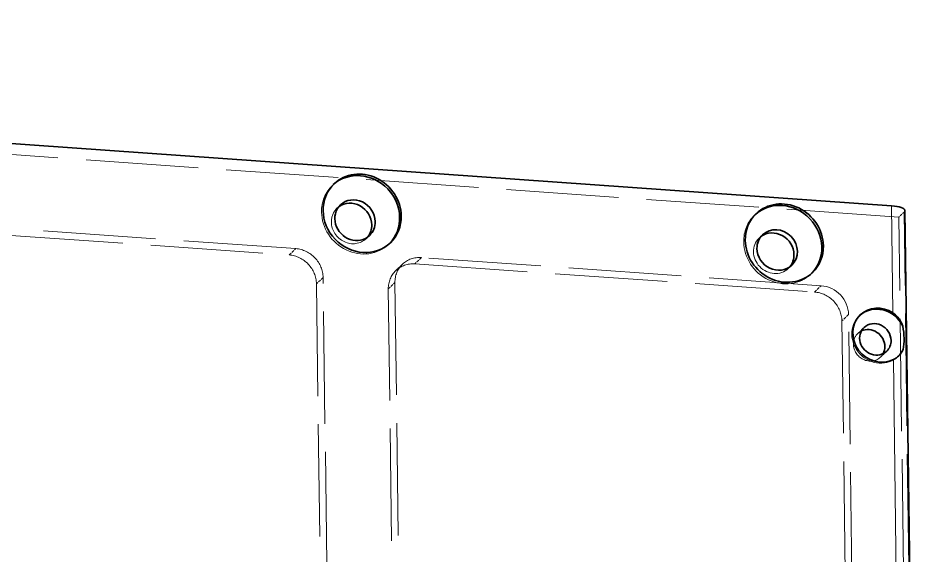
# Model space of a CAD drawing. Header units: millimetres. Extents: x -631 to 3210, y -446 to 2288.
# Drawn here: x -168.5 to -71.5, y -81.3 to -23.9 of the extents above; entities that cross this region are included whole.
import ezdxf

# ---------------------------------------------------------------- set-up
doc = ezdxf.new("R2010")
doc.units = ezdxf.units.MM
doc.linetypes.add('DASHED', pattern=[15, 12, -3])
doc.layers.get('0').update_dxf_attribs({"lineweight": 18})

msp = doc.modelspace()

# ---------------------------------------------------------------- linework, layer by layer
at = {"color": 7, "lineweight": 35}
for p, q in [((-75.21, -43.888), (-359.058, -23.852)), ((-71.547, -217.235), (-73.777, -44.404))]:
    msp.add_line(p, q, dxfattribs=at)
at = {"color": 7, "linetype": 'DASHED', "lineweight": 13}
for p, q in [((-74.426, -45.108), (-362.109, -24.801)), ((-71.629, -217.396), (-73.859, -44.566)), ((-72.196, -217.939), (-74.426, -45.108)), ((-138.814, -48.469), (-168.542, -46.371)), ((-169.25, -47.048), (-139.523, -49.147)), ((-82.716, -52.429), (-125.389, -49.417)), ((-126.097, -50.094), (-83.424, -53.106)), ((-136.609, -52.23), (-134.713, -199.136)), ((-134.537, -157.171), (-135.9, -51.552)), ((-128.229, -52.094), (-126.333, -199)), ((-127.041, -199.678), (-128.937, -52.772)), ((-80.51, -56.19), (-78.59, -205.016)), ((-77.881, -204.339), (-79.802, -55.512))]:
    msp.add_line(p, q, dxfattribs=at)
at = {"color": 7, "linetype": 'DASHED', "lineweight": 13, "ltscale": 0.005882}
for p, q in [((-134.904, -41.715), (-134.734, -41.552)), ((-89.833, -44.896), (-89.663, -44.734)), ((-128.889, -48.001), (-128.719, -47.838))]:
    msp.add_line(p, q, dxfattribs=at)
at = {"color": 7, "linetype": 'DASHED', "lineweight": 13, "ltscale": 0.012743}
msp.add_line((-134.415, -44.154), (-134.047, -43.802), dxfattribs=at)
at = {"color": 7, "lineweight": 13, "ltscale": 0.285721}
msp.add_line((-75.063, -55.316), (-75.21, -43.888), dxfattribs=at)
at = {"color": 7, "linetype": 'DASHED', "lineweight": 13, "ltscale": 0.019606}
msp.add_line((-73.859, -44.566), (-74.426, -45.108), dxfattribs=at)
at = {"color": 7, "linetype": 'DASHED', "lineweight": 13, "ltscale": 0.012745}
for p, q in [((-131.304, -47.405), (-130.936, -47.053)), ((-89.345, -47.335), (-88.976, -46.983)), ((-86.233, -50.587), (-85.865, -50.234))]:
    msp.add_line(p, q, dxfattribs=at)
at = {"color": 7, "linetype": 'DASHED', "lineweight": 13, "ltscale": 0.024508}
for p, q in [((-139.523, -49.147), (-138.814, -48.469)), ((-125.389, -49.417), (-126.097, -50.094)), ((-135.9, -51.552), (-136.609, -52.23)), ((-128.937, -52.772), (-128.229, -52.094)), ((-83.424, -53.106), (-82.716, -52.429)), ((-79.802, -55.512), (-80.51, -56.19))]:
    msp.add_line(p, q, dxfattribs=at)
at = {"color": 7, "linetype": 'DASHED', "lineweight": 13, "ltscale": 0.024507}
msp.add_line((-127.426, -50.129), (-128.134, -50.807), dxfattribs=at)
at = {"color": 7, "linetype": 'DASHED', "lineweight": 13, "ltscale": 0.005883}
msp.add_line((-83.818, -51.182), (-83.648, -51.02), dxfattribs=at)
at = {"color": 7, "linetype": 'DASHED', "lineweight": 13, "ltscale": 0.003921}
msp.add_line((-78.657, -55.65), (-78.543, -55.542), dxfattribs=at)
at = {"color": 7, "linetype": 'DASHED', "lineweight": 13, "ltscale": 0.023037}
msp.add_line((-78.812, -57.529), (-78.146, -56.892), dxfattribs=at)
at = {"color": 7, "linetype": 'DASHED', "lineweight": 13, "ltscale": 0.023038}
msp.add_line((-76.393, -60.058), (-75.727, -59.421), dxfattribs=at)
at = {"color": 7, "linetype": 'DASHED', "lineweight": 13, "ltscale": 0.002917}
msp.add_line((-74.508, -59.985), (-74.424, -59.904), dxfattribs=at)
at = {"color": 7, "lineweight": 13}
msp.add_line((-74.679, -85.081), (-74.998, -60.305), dxfattribs=at)
at = {"color": 7, "lineweight": 35}
msp.add_lwpolyline([(-75.063, -55.316), (-74.774, -55.538), (-74.523, -55.8), (-74.314, -56.094), (-74.143, -56.41), (-74.009, -56.745)], dxfattribs=at)
at = {"color": 7, "linetype": 'DASHED', "lineweight": 13}
for centre, radius, start, end in [((-133.097, -45.532), 1.906, 126.05685, 133.73658), ((-74.001, -44.39), 0.225, 308.92429, 356.25316), ((-77.782, -58.607), 1.491, 115.71828, 133.70927)]:
    msp.add_arc(centre, radius, start, end, dxfattribs=at)
at = {"color": 7, "lineweight": 35}
for centre, radius, start, end in [((-80.871, -58.106), 6.996, 0.46926, 11.21873), ((-79.525, -58.189), 5.65, 349.1149, 1.42616), ((-76.074, -58.147), 2.411, 296.49718, 313.19797), ((-75.747, -58.514), 1.919, 313.57639, 337.26316)]:
    msp.add_arc(centre, radius, start, end, dxfattribs=at)
for centre, major_axis, ratio, start_param, end_param in [((-131.896, -44.858), (3.007, -3.143), 0.919913, 0.029373, 3.112222), ((-131.726, -44.695), (-3.007, 3.143), 0.919913, 3.920233, 6.283221), ((-131.726, -44.695), (-3.007, 3.143), 0.919913, 0.000036, 3.141628), ((-132.859, -45.78), (1.556, -1.626), 0.919913, 0.778641, 3.018233), ((-132.491, -45.427), (1.556, -1.626), 0.919913, 0.778641, 3.141628), ((-86.826, -48.039), (3.007, -3.143), 0.919913, 0.029373, 3.112222), ((-86.656, -47.877), (3.007, -3.143), 0.919913, 0.778641, 3.141628), ((-132.491, -45.427), (1.556, -1.626), 0.919913, 3.141628, 6.283221), ((-75.777, -44.43), (2, 0.026), 0.27914, 0.000016, 1.279919), ((-131.726, -44.695), (-3.007, 3.143), 0.919913, 3.141628, 3.920233), ((-86.656, -47.877), (3.007, -3.143), 0.919913, 3.141628, 3.920233), ((-132.859, -45.78), (-1.556, 1.626), 0.919913, 3.264973, 3.920233), ((-132.491, -45.427), (1.556, -1.626), 0.919913, 0.000036, 0.778641), ((-87.421, -48.609), (1.556, -1.626), 0.919913, 0.000036, 3.141628), ((-87.421, -48.609), (1.556, -1.626), 0.919913, 3.141628, 3.920233), ((-87.789, -48.961), (-1.556, 1.626), 0.919913, 3.920233, 6.159826), ((-86.656, -47.877), (-3.007, 3.143), 0.919913, 0.778641, 3.141628), ((-86.656, -47.877), (-3.007, 3.143), 0.919913, 3.141628, 3.920233), ((-87.421, -48.609), (1.556, -1.626), 0.919913, 3.920233, 6.283221), ((-87.789, -48.961), (-1.556, 1.626), 0.919913, 3.264973, 3.920233), ((-76.582, -57.817), (2.074, -2.168), 0.919913, 1.229668, 3.113187), ((-76.469, -57.709), (-2.074, 2.168), 0.919913, 4.967431, 6.283224), ((-76.469, -57.709), (-2.074, 2.168), 0.919913, 0.000039, 2.873036), ((-76.937, -58.156), (1.21, -1.264), 0.919913, 3.141628, 6.283221), ((-77.602, -58.793), (1.21, -1.264), 0.919913, 0.778641, 2.851575), ((-76.937, -58.156), (1.21, -1.264), 0.919913, 0.778641, 3.141628), ((-77.602, -58.793), (-1.21, 1.264), 0.919913, 3.431626, 3.920233), ((-76.937, -58.156), (1.21, -1.264), 0.919913, 0.000036, 0.778641), ((-76.582, -57.817), (2.074, -2.168), 0.919913, 0.02831, 0.327614)]:
    msp.add_ellipse(centre, major_axis=major_axis, ratio=ratio, start_param=start_param, end_param=end_param, dxfattribs=at)
at = {"color": 7, "linetype": 'DASHED', "lineweight": 13}
for centre, major_axis, start_param, end_param in [((-131.896, -44.858), (3.007, -3.143), 3.112222, 3.141628), ((-131.896, -44.858), (3.007, -3.143), 3.141628, 3.920233), ((-131.896, -44.858), (3.007, -3.143), 3.920233, 6.283221), ((-132.859, -45.78), (1.556, -1.626), 3.141628, 3.920233), ((-86.826, -48.039), (3.007, -3.143), 3.141628, 3.920233), ((-86.826, -48.039), (3.007, -3.143), 3.112222, 3.141628), ((-132.859, -45.78), (-1.556, 1.626), 0.778641, 3.141628), ((-132.859, -45.78), (-1.556, 1.626), 3.141628, 3.264973), ((-87.789, -48.961), (-1.556, 1.626), 0.000036, 3.141628), ((-87.789, -48.961), (-1.556, 1.626), 6.159826, 6.283221), ((-131.896, -44.858), (3.007, -3.143), 0.000036, 0.029373), ((-86.826, -48.039), (3.007, -3.143), 3.920233, 6.283221), ((-139.485, -52.027), (-2.074, 2.168), 3.920233, 5.49103), ((-138.777, -51.349), (-2.074, 2.168), 3.920233, 5.49103), ((-125.352, -52.297), (-2.074, 2.168), 5.49103, 6.283174), ((-125.352, -52.297), (-2.074, 2.168), 6.283174, 7.061826), ((-126.06, -52.975), (-2.074, 2.168), 5.49103, 6.283174), ((-126.06, -52.975), (-2.074, 2.168), 6.283174, 7.061826), ((-87.789, -48.961), (-1.556, 1.626), 3.141628, 3.264973), ((-86.826, -48.039), (3.007, -3.143), 0.000036, 0.029373), ((-83.387, -55.987), (-2.074, 2.168), 3.920233, 5.49103), ((-82.679, -55.309), (2.074, -2.168), 0.778641, 2.349437), ((-76.582, -57.817), (2.074, -2.168), 3.141632, 6.283172), ((-76.582, -57.817), (2.074, -2.168), 3.113187, 3.141632), ((-77.602, -58.793), (1.21, -1.264), 3.141628, 3.920233), ((-77.602, -58.793), (-1.21, 1.264), 0.778641, 3.141628), ((-77.602, -58.793), (-1.21, 1.264), 3.141628, 3.431626), ((-76.582, -57.817), (2.074, -2.168), 6.283172, 6.311496)]:
    msp.add_ellipse(centre, major_axis=major_axis, ratio=0.919913, start_param=start_param, end_param=end_param, dxfattribs=at)

doc.saveas('drawing.dxf')
